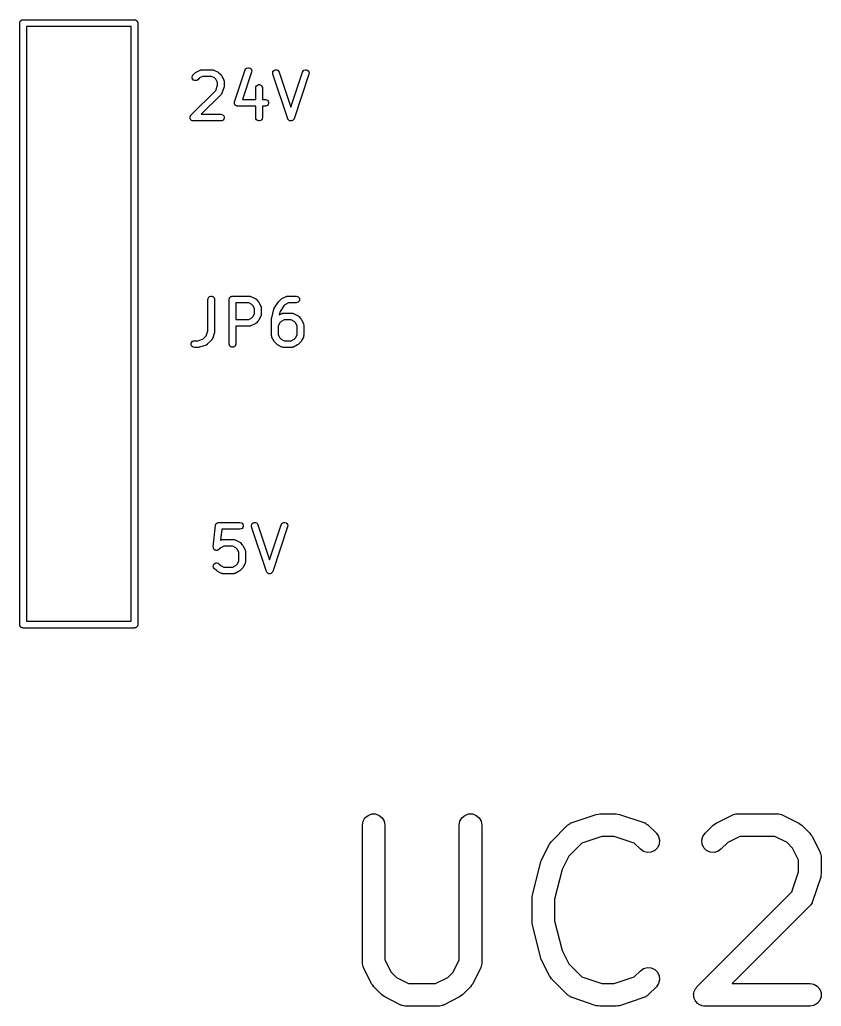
# Model space of a CAD drawing. Extents: x 25 to 346, y -457 to -16.
# Drawn here: x 230.77 to 248.77, y -408.38 to -386.24 of the extents above; entities that cross this region are included whole.
import ezdxf

# ---------------------------------------------------------------- set-up
doc = ezdxf.new("R2010")
doc.units = 0
doc.header["$MEASUREMENT"] = 0
doc.layers.add('BLACK', color=7, linetype='CONTINUOUS')

msp = doc.modelspace()

# ---------------------------------------------------------------- linework, layer by layer
at = {"layer": 'Black'}
for p, q in [((230.769, -386.302), (230.771, -386.296)), ((230.769, -386.309), (230.769, -386.302)), ((230.771, -386.296), (230.772, -386.289)), ((230.772, -386.289), (230.775, -386.284)), ((230.775, -386.284), (230.778, -386.277)), ((230.778, -386.277), (230.782, -386.272)), ((230.782, -386.272), (230.785, -386.267)), ((230.785, -386.267), (230.79, -386.263)), ((230.79, -386.263), (230.794, -386.258)), ((230.794, -386.258), (230.8, -386.254)), ((230.8, -386.254), (230.805, -386.25)), ((230.805, -386.25), (230.811, -386.248)), ((230.811, -386.248), (230.817, -386.245)), ((230.817, -386.245), (230.823, -386.243)), ((230.823, -386.243), (230.829, -386.241)), ((230.829, -386.241), (230.836, -386.241)), ((230.836, -386.241), (230.843, -386.24)), ((230.843, -386.24), (233.343, -386.24)), ((233.343, -386.24), (233.349, -386.241)), ((233.349, -386.241), (233.356, -386.241)), ((233.356, -386.241), (233.362, -386.243)), ((233.362, -386.243), (233.368, -386.245)), ((233.368, -386.245), (233.374, -386.248)), ((233.374, -386.248), (233.38, -386.25)), ((233.38, -386.25), (233.385, -386.254)), ((233.385, -386.254), (233.391, -386.258)), ((233.391, -386.258), (233.395, -386.263)), ((233.395, -386.263), (233.4, -386.267)), ((233.4, -386.267), (233.403, -386.272)), ((233.403, -386.272), (233.407, -386.277)), ((233.407, -386.277), (233.41, -386.284)), ((233.41, -386.284), (233.413, -386.289)), ((233.413, -386.289), (233.414, -386.296)), ((233.414, -386.296), (233.416, -386.302)), ((233.416, -386.302), (233.416, -386.309)), ((230.767, -386.315), (230.769, -386.309)), ((230.767, -399.815), (230.767, -386.315)), ((230.917, -386.39), (230.917, -399.74)), ((233.267, -386.39), (230.917, -386.39)), ((233.267, -399.74), (233.267, -386.39)), ((233.416, -386.309), (233.417, -386.315)), ((233.417, -386.315), (233.417, -399.815)), ((234.726, -387.418), (234.821, -387.37)), ((234.821, -387.37), (234.825, -387.369)), ((234.825, -387.369), (234.829, -387.367)), ((234.829, -387.367), (234.838, -387.365)), ((234.838, -387.365), (234.846, -387.363)), ((234.846, -387.363), (234.851, -387.363)), ((234.851, -387.363), (234.855, -387.362)), ((234.855, -387.362), (235.093, -387.362)), ((235.093, -387.362), (235.097, -387.363)), ((235.097, -387.363), (235.102, -387.363)), ((235.102, -387.363), (235.11, -387.365)), ((235.11, -387.365), (235.119, -387.367)), ((235.119, -387.367), (235.122, -387.369)), ((235.122, -387.369), (235.127, -387.37)), ((235.127, -387.37), (235.222, -387.418)), ((235.593, -388.08), (235.831, -387.366)), ((235.974, -387.413), (235.768, -388.029)), ((235.831, -387.366), (235.844, -387.343)), ((235.844, -387.343), (235.863, -387.326)), ((235.863, -387.326), (235.887, -387.316)), ((235.887, -387.316), (235.914, -387.316)), ((235.914, -387.316), (235.938, -387.324)), ((235.938, -387.324), (235.959, -387.34)), ((235.959, -387.34), (235.972, -387.362)), ((235.972, -387.362), (235.977, -387.388)), ((235.977, -387.388), (235.974, -387.413)), ((236.447, -387.435), (236.452, -387.41)), ((236.452, -387.41), (236.465, -387.388)), ((236.465, -387.388), (236.486, -387.371)), ((236.486, -387.371), (236.511, -387.363)), ((236.511, -387.363), (236.537, -387.364)), ((236.537, -387.364), (236.561, -387.373)), ((236.561, -387.373), (236.58, -387.391)), ((236.58, -387.391), (236.593, -387.414)), ((236.593, -387.414), (236.855, -388.2)), ((236.855, -388.2), (237.117, -387.414)), ((237.117, -387.414), (237.129, -387.391)), ((237.129, -387.391), (237.149, -387.373)), ((237.149, -387.373), (237.173, -387.364)), ((237.173, -387.364), (237.199, -387.363)), ((237.199, -387.363), (237.224, -387.371)), ((237.224, -387.371), (237.244, -387.388)), ((237.244, -387.388), (237.258, -387.41)), ((237.258, -387.41), (237.263, -387.435)), ((234.637, -387.526), (234.644, -387.501)), ((234.64, -387.552), (234.637, -387.526)), ((234.651, -387.576), (234.64, -387.552)), ((234.644, -387.501), (234.659, -387.48)), ((234.669, -387.594), (234.651, -387.576)), ((234.659, -387.48), (234.707, -387.432)), ((234.693, -387.605), (234.669, -387.594)), ((234.719, -387.607), (234.693, -387.605)), ((234.707, -387.432), (234.716, -387.425)), ((234.716, -387.425), (234.726, -387.418)), ((234.744, -387.601), (234.719, -387.607)), ((234.765, -387.586), (234.744, -387.601)), ((234.804, -387.547), (234.765, -387.586)), ((234.873, -387.512), (234.804, -387.547)), ((235.075, -387.512), (234.873, -387.512)), ((235.144, -387.547), (235.075, -387.512)), ((235.174, -387.577), (235.144, -387.547)), ((235.208, -387.646), (235.174, -387.577)), ((235.222, -387.418), (235.231, -387.425)), ((235.231, -387.425), (235.241, -387.432)), ((235.241, -387.432), (235.289, -387.48)), ((235.289, -387.48), (235.296, -387.489)), ((235.296, -387.489), (235.303, -387.499)), ((235.303, -387.499), (235.351, -387.594)), ((235.351, -387.594), (235.352, -387.598)), ((235.352, -387.598), (235.354, -387.602)), ((235.354, -387.602), (235.355, -387.611)), ((235.355, -387.611), (235.358, -387.619)), ((235.358, -387.619), (235.358, -387.624)), ((235.358, -387.624), (235.358, -387.628)), ((235.358, -387.628), (235.358, -387.723)), ((236.45, -387.461), (236.447, -387.435)), ((236.784, -388.461), (236.45, -387.461)), ((237.259, -387.461), (236.926, -388.461)), ((237.263, -387.435), (237.259, -387.461)), ((234.611, -388.384), (235.17, -387.825)), ((235.17, -387.825), (235.208, -387.711)), ((235.208, -387.711), (235.208, -387.646)), ((235.355, -387.747), (235.307, -387.89)), ((235.356, -387.735), (235.355, -387.747)), ((235.358, -387.723), (235.356, -387.735)), ((236.066, -387.771), (236.07, -387.745)), ((236.066, -388.029), (236.066, -387.771)), ((236.07, -387.745), (236.083, -387.723)), ((236.083, -387.723), (236.103, -387.706)), ((236.103, -387.706), (236.128, -387.697)), ((236.128, -387.697), (236.154, -387.697)), ((236.154, -387.697), (236.178, -387.706)), ((236.178, -387.706), (236.198, -387.723)), ((236.198, -387.723), (236.211, -387.745)), ((236.211, -387.745), (236.216, -387.771)), ((236.216, -387.771), (236.216, -388.029)), ((235.289, -387.919), (234.845, -388.362)), ((235.291, -387.915), (235.289, -387.919)), ((235.295, -387.913), (235.291, -387.915)), ((235.299, -387.905), (235.295, -387.913)), ((235.304, -387.898), (235.299, -387.905)), ((235.305, -387.893), (235.304, -387.898)), ((235.307, -387.89), (235.305, -387.893)), ((235.768, -388.029), (236.066, -388.029)), ((236.216, -388.029), (236.283, -388.029)), ((236.283, -388.029), (236.309, -388.034)), ((236.309, -388.034), (236.332, -388.047)), ((236.332, -388.047), (236.348, -388.067)), ((236.348, -388.067), (236.357, -388.091)), ((235.589, -388.106), (235.591, -388.099)), ((235.591, -388.112), (235.589, -388.106)), ((235.591, -388.091), (235.592, -388.086)), ((235.591, -388.099), (235.591, -388.091)), ((235.591, -388.117), (235.591, -388.112)), ((235.593, -388.124), (235.591, -388.117)), ((235.592, -388.086), (235.593, -388.08)), ((235.595, -388.132), (235.593, -388.124)), ((235.598, -388.136), (235.595, -388.132)), ((235.599, -388.142), (235.598, -388.136)), ((235.604, -388.147), (235.599, -388.142)), ((235.608, -388.154), (235.604, -388.147)), ((235.613, -388.157), (235.608, -388.154)), ((235.616, -388.162), (235.613, -388.157)), ((235.623, -388.165), (235.616, -388.162)), ((235.629, -388.17), (235.623, -388.165)), ((235.634, -388.172), (235.629, -388.17)), ((235.639, -388.175), (235.634, -388.172)), ((235.646, -388.176), (235.639, -388.175)), ((235.653, -388.178), (235.646, -388.176)), ((235.659, -388.178), (235.653, -388.178)), ((235.664, -388.179), (235.659, -388.178)), ((236.066, -388.179), (235.664, -388.179)), ((236.066, -388.437), (236.066, -388.179)), ((236.283, -388.179), (236.216, -388.179)), ((236.216, -388.179), (236.216, -388.437)), ((236.309, -388.175), (236.283, -388.179)), ((236.332, -388.162), (236.309, -388.175)), ((236.348, -388.142), (236.332, -388.162)), ((236.357, -388.117), (236.348, -388.142)), ((236.357, -388.091), (236.357, -388.117)), ((234.59, -388.431), (234.591, -388.428)), ((234.591, -388.441), (234.59, -388.431)), ((234.591, -388.424), (234.594, -388.415)), ((234.591, -388.428), (234.591, -388.424)), ((234.591, -388.45), (234.591, -388.441)), ((234.592, -388.454), (234.591, -388.45)), ((234.592, -388.457), (234.592, -388.454)), ((234.596, -388.466), (234.592, -388.457)), ((234.594, -388.415), (234.596, -388.406)), ((234.596, -388.406), (234.598, -388.403)), ((234.599, -388.475), (234.596, -388.466)), ((234.598, -388.403), (234.599, -388.4)), ((234.599, -388.4), (234.606, -388.392)), ((234.602, -388.477), (234.599, -388.475)), ((234.603, -388.48), (234.602, -388.477)), ((234.61, -388.487), (234.603, -388.48)), ((234.606, -388.392), (234.611, -388.384)), ((234.616, -388.495), (234.61, -388.487)), ((234.619, -388.496), (234.616, -388.495)), ((234.621, -388.499), (234.619, -388.496)), ((234.63, -388.503), (234.621, -388.499)), ((234.639, -388.508), (234.63, -388.503)), ((234.642, -388.508), (234.639, -388.508)), ((234.645, -388.51), (234.642, -388.508)), ((234.655, -388.511), (234.645, -388.51)), ((234.664, -388.512), (234.655, -388.511)), ((235.283, -388.512), (234.664, -388.512)), ((234.845, -388.362), (235.283, -388.362)), ((235.283, -388.362), (235.309, -388.367)), ((235.309, -388.508), (235.283, -388.512)), ((235.309, -388.367), (235.332, -388.38)), ((235.332, -388.495), (235.309, -388.508)), ((235.332, -388.38), (235.348, -388.4)), ((235.348, -388.475), (235.332, -388.495)), ((235.348, -388.4), (235.357, -388.424)), ((235.357, -388.45), (235.348, -388.475)), ((235.357, -388.424), (235.357, -388.45)), ((236.07, -388.463), (236.066, -388.437)), ((236.083, -388.486), (236.07, -388.463)), ((236.103, -388.502), (236.083, -388.486)), ((236.128, -388.511), (236.103, -388.502)), ((236.154, -388.511), (236.128, -388.511)), ((236.178, -388.502), (236.154, -388.511)), ((236.198, -388.486), (236.178, -388.502)), ((236.211, -388.463), (236.198, -388.486)), ((236.216, -388.437), (236.211, -388.463)), ((236.785, -388.463), (236.784, -388.461)), ((236.785, -388.465), (236.785, -388.463)), ((236.791, -388.474), (236.785, -388.465)), ((236.796, -388.484), (236.791, -388.474)), ((236.798, -388.485), (236.796, -388.484)), ((236.799, -388.487), (236.798, -388.485)), ((236.807, -388.494), (236.799, -388.487)), ((236.816, -388.501), (236.807, -388.494)), ((236.818, -388.502), (236.816, -388.501)), ((236.819, -388.503), (236.818, -388.502)), ((236.83, -388.507), (236.819, -388.503)), ((236.84, -388.511), (236.83, -388.507)), ((236.842, -388.511), (236.84, -388.511)), ((236.844, -388.512), (236.842, -388.511)), ((236.855, -388.511), (236.844, -388.512)), ((236.866, -388.512), (236.855, -388.511)), ((236.868, -388.511), (236.866, -388.512)), ((236.87, -388.511), (236.868, -388.511)), ((236.88, -388.507), (236.87, -388.511)), ((236.891, -388.503), (236.88, -388.507)), ((236.892, -388.502), (236.891, -388.503)), ((236.894, -388.501), (236.892, -388.502)), ((236.902, -388.494), (236.894, -388.501)), ((236.911, -388.487), (236.902, -388.494)), ((236.912, -388.485), (236.911, -388.487)), ((236.914, -388.484), (236.912, -388.485)), ((236.919, -388.474), (236.914, -388.484)), ((236.925, -388.465), (236.919, -388.474)), ((236.926, -388.461), (236.925, -388.463)), ((236.925, -388.463), (236.925, -388.465)), ((234.994, -392.517), (234.999, -392.492)), ((234.999, -392.492), (235.012, -392.469)), ((235.012, -392.469), (235.032, -392.452)), ((235.032, -392.452), (235.056, -392.444)), ((235.056, -392.444), (235.082, -392.444)), ((235.082, -392.444), (235.107, -392.452)), ((235.107, -392.452), (235.127, -392.469)), ((235.127, -392.469), (235.14, -392.492)), ((235.14, -392.492), (235.144, -392.517)), ((235.471, -392.504), (235.474, -392.498)), ((235.471, -392.511), (235.471, -392.504)), ((235.474, -392.498), (235.475, -392.492)), ((235.475, -392.492), (235.478, -392.486)), ((235.478, -392.486), (235.48, -392.48)), ((235.48, -392.48), (235.485, -392.475)), ((235.485, -392.475), (235.488, -392.469)), ((235.488, -392.469), (235.493, -392.465)), ((235.493, -392.465), (235.497, -392.46)), ((235.497, -392.46), (235.503, -392.457)), ((235.503, -392.457), (235.508, -392.452)), ((235.508, -392.452), (235.514, -392.45)), ((235.514, -392.45), (235.52, -392.447)), ((235.52, -392.447), (235.526, -392.446)), ((235.526, -392.446), (235.532, -392.444)), ((235.532, -392.444), (235.539, -392.444)), ((235.539, -392.444), (235.545, -392.442)), ((235.545, -392.442), (235.926, -392.442)), ((235.926, -392.442), (235.931, -392.443)), ((235.931, -392.443), (235.935, -392.443)), ((235.935, -392.443), (235.943, -392.445)), ((235.943, -392.445), (235.952, -392.447)), ((235.952, -392.447), (235.956, -392.449)), ((235.956, -392.449), (235.96, -392.45)), ((235.96, -392.45), (236.055, -392.498)), ((236.055, -392.498), (236.065, -392.505)), ((236.065, -392.505), (236.075, -392.512)), ((236.635, -392.512), (236.645, -392.505)), ((236.645, -392.505), (236.655, -392.498)), ((236.655, -392.498), (236.75, -392.45)), ((236.75, -392.45), (236.754, -392.449)), ((236.754, -392.449), (236.758, -392.447)), ((236.758, -392.447), (236.766, -392.445)), ((236.766, -392.445), (236.775, -392.443)), ((236.775, -392.443), (236.779, -392.443)), ((236.779, -392.443), (236.783, -392.442)), ((236.783, -392.442), (236.974, -392.442)), ((236.974, -392.442), (237, -392.447)), ((237, -392.447), (237.022, -392.46)), ((237.022, -392.46), (237.039, -392.48)), ((237.039, -392.48), (237.048, -392.504)), ((237.048, -392.504), (237.048, -392.53)), ((234.994, -393.219), (234.994, -392.517)), ((235.144, -392.517), (235.144, -393.232)), ((235.47, -392.517), (235.471, -392.511)), ((235.47, -393.517), (235.47, -392.517)), ((235.62, -392.592), (235.62, -392.966)), ((235.909, -392.592), (235.62, -392.592)), ((235.977, -392.627), (235.909, -392.592)), ((236.008, -392.657), (235.977, -392.627)), ((236.042, -392.726), (236.008, -392.657)), ((236.042, -392.833), (236.042, -392.726)), ((236.075, -392.512), (236.122, -392.56)), ((236.122, -392.56), (236.129, -392.569)), ((236.129, -392.569), (236.136, -392.579)), ((236.136, -392.579), (236.184, -392.674)), ((236.184, -392.674), (236.185, -392.678)), ((236.185, -392.678), (236.187, -392.682)), ((236.187, -392.682), (236.189, -392.691)), ((236.189, -392.691), (236.191, -392.699)), ((236.191, -392.699), (236.191, -392.704)), ((236.191, -392.704), (236.192, -392.708)), ((236.192, -392.708), (236.192, -392.851)), ((236.473, -392.737), (236.478, -392.726)), ((236.478, -392.726), (236.483, -392.714)), ((236.483, -392.714), (236.578, -392.571)), ((236.578, -392.571), (236.583, -392.566)), ((236.583, -392.566), (236.588, -392.56)), ((236.588, -392.56), (236.635, -392.512)), ((236.699, -392.66), (236.615, -392.786)), ((236.733, -392.627), (236.699, -392.66)), ((236.801, -392.592), (236.733, -392.627)), ((236.974, -392.592), (236.801, -392.592)), ((237, -392.588), (236.974, -392.592)), ((237.022, -392.575), (237, -392.588)), ((237.039, -392.555), (237.022, -392.575)), ((237.048, -392.53), (237.039, -392.555)), ((235.909, -392.966), (235.977, -392.932)), ((235.977, -392.932), (236.008, -392.902)), ((236.008, -392.902), (236.042, -392.833)), ((236.184, -392.884), (236.136, -392.979)), ((236.185, -392.88), (236.184, -392.884)), ((236.187, -392.876), (236.185, -392.88)), ((236.189, -392.868), (236.187, -392.876)), ((236.191, -392.859), (236.189, -392.868)), ((236.192, -392.851), (236.191, -392.855)), ((236.191, -392.855), (236.191, -392.859)), ((236.423, -392.946), (236.424, -392.937)), ((236.423, -393.327), (236.423, -392.946)), ((236.424, -392.937), (236.425, -392.928)), ((236.425, -392.928), (236.473, -392.737)), ((236.615, -392.786), (236.596, -392.86)), ((236.596, -392.86), (236.655, -392.831)), ((236.655, -392.831), (236.659, -392.83)), ((236.659, -392.83), (236.663, -392.828)), ((236.663, -392.828), (236.671, -392.826)), ((236.671, -392.826), (236.68, -392.824)), ((236.68, -392.824), (236.684, -392.824)), ((236.684, -392.824), (236.688, -392.823)), ((236.688, -392.823), (236.879, -392.823)), ((236.879, -392.823), (236.883, -392.824)), ((236.883, -392.824), (236.887, -392.824)), ((236.887, -392.824), (236.896, -392.826)), ((236.896, -392.826), (236.904, -392.828)), ((236.904, -392.828), (236.908, -392.83)), ((236.908, -392.83), (236.912, -392.831)), ((236.912, -392.831), (237.007, -392.879)), ((237.007, -392.879), (237.017, -392.886)), ((237.017, -392.886), (237.027, -392.893)), ((237.027, -392.893), (237.075, -392.941)), ((237.075, -392.941), (237.081, -392.95)), ((235.62, -392.966), (235.909, -392.966)), ((235.926, -393.116), (235.62, -393.116)), ((235.62, -393.116), (235.62, -393.517)), ((235.931, -393.115), (235.926, -393.116)), ((235.935, -393.116), (235.931, -393.115)), ((235.943, -393.113), (235.935, -393.116)), ((235.952, -393.112), (235.943, -393.113)), ((235.956, -393.11), (235.952, -393.112)), ((235.96, -393.108), (235.956, -393.11)), ((236.055, -393.061), (235.96, -393.108)), ((236.065, -393.053), (236.055, -393.061)), ((236.075, -393.047), (236.065, -393.053)), ((236.122, -392.999), (236.075, -393.047)), ((236.129, -392.989), (236.122, -392.999)), ((236.136, -392.979), (236.129, -392.989)), ((236.607, -393.038), (236.573, -393.107)), ((236.573, -393.107), (236.573, -393.309)), ((236.637, -393.008), (236.607, -393.038)), ((236.706, -392.973), (236.637, -393.008)), ((236.861, -392.973), (236.706, -392.973)), ((236.93, -393.008), (236.861, -392.973)), ((236.96, -393.038), (236.93, -393.008)), ((236.994, -393.107), (236.96, -393.038)), ((236.994, -393.309), (236.994, -393.107)), ((237.081, -392.95), (237.089, -392.96)), ((237.089, -392.96), (237.136, -393.055)), ((237.136, -393.055), (237.137, -393.059)), ((237.137, -393.059), (237.14, -393.063)), ((237.14, -393.063), (237.141, -393.072)), ((237.141, -393.072), (237.144, -393.08)), ((237.144, -393.08), (237.143, -393.085)), ((237.143, -393.085), (237.144, -393.089)), ((237.144, -393.089), (237.144, -393.327)), ((234.886, -393.404), (234.956, -393.334)), ((234.956, -393.334), (234.994, -393.219)), ((235.14, -393.255), (235.093, -393.398)), ((235.142, -393.244), (235.14, -393.255)), ((235.144, -393.232), (235.142, -393.244)), ((236.423, -393.331), (236.423, -393.327)), ((236.423, -393.335), (236.423, -393.331)), ((236.426, -393.344), (236.423, -393.335)), ((236.427, -393.353), (236.426, -393.344)), ((236.429, -393.356), (236.427, -393.353)), ((236.431, -393.36), (236.429, -393.356)), ((236.478, -393.456), (236.431, -393.36)), ((236.573, -393.309), (236.607, -393.378)), ((236.607, -393.378), (236.637, -393.408)), ((236.93, -393.408), (236.96, -393.378)), ((236.96, -393.378), (236.994, -393.309)), ((237.136, -393.36), (237.089, -393.456)), ((237.137, -393.356), (237.136, -393.36)), ((237.14, -393.353), (237.137, -393.356)), ((237.141, -393.344), (237.14, -393.353)), ((237.144, -393.335), (237.141, -393.344)), ((237.144, -393.327), (237.143, -393.331)), ((237.143, -393.331), (237.144, -393.335)), ((234.614, -393.504), (234.623, -393.48)), ((234.614, -393.53), (234.614, -393.504)), ((234.623, -393.555), (234.614, -393.53)), ((234.623, -393.48), (234.64, -393.46)), ((234.64, -393.575), (234.623, -393.555)), ((234.64, -393.46), (234.663, -393.447)), ((234.663, -393.588), (234.64, -393.575)), ((234.663, -393.447), (234.688, -393.442)), ((234.688, -393.592), (234.663, -393.588)), ((234.688, -393.442), (234.771, -393.442)), ((234.783, -393.592), (234.688, -393.592)), ((234.771, -393.442), (234.886, -393.404)), ((234.795, -393.59), (234.783, -393.592)), ((234.807, -393.589), (234.795, -393.59)), ((234.95, -393.541), (234.807, -393.589)), ((234.954, -393.539), (234.95, -393.541)), ((234.958, -393.538), (234.954, -393.539)), ((234.965, -393.533), (234.958, -393.538)), ((234.973, -393.529), (234.965, -393.533)), ((234.976, -393.525), (234.973, -393.529)), ((234.979, -393.523), (234.976, -393.525)), ((235.075, -393.428), (234.979, -393.523)), ((235.077, -393.424), (235.075, -393.428)), ((235.08, -393.421), (235.077, -393.424)), ((235.084, -393.413), (235.08, -393.421)), ((235.09, -393.406), (235.084, -393.413)), ((235.091, -393.402), (235.09, -393.406)), ((235.093, -393.398), (235.091, -393.402)), ((235.475, -393.543), (235.47, -393.517)), ((235.488, -393.566), (235.475, -393.543)), ((235.508, -393.582), (235.488, -393.566)), ((235.532, -393.591), (235.508, -393.582)), ((235.558, -393.591), (235.532, -393.591)), ((235.583, -393.582), (235.558, -393.591)), ((235.603, -393.566), (235.583, -393.582)), ((235.616, -393.543), (235.603, -393.566)), ((235.62, -393.517), (235.616, -393.543)), ((236.485, -393.465), (236.478, -393.456)), ((236.492, -393.475), (236.485, -393.465)), ((236.54, -393.523), (236.492, -393.475)), ((236.55, -393.53), (236.54, -393.523)), ((236.559, -393.537), (236.55, -393.53)), ((236.655, -393.584), (236.559, -393.537)), ((236.637, -393.408), (236.706, -393.442)), ((236.659, -393.586), (236.655, -393.584)), ((236.663, -393.588), (236.659, -393.586)), ((236.671, -393.589), (236.663, -393.588)), ((236.68, -393.592), (236.671, -393.589)), ((236.684, -393.592), (236.68, -393.592)), ((236.688, -393.592), (236.684, -393.592)), ((236.879, -393.592), (236.688, -393.592)), ((236.706, -393.442), (236.861, -393.442)), ((236.861, -393.442), (236.93, -393.408)), ((236.883, -393.592), (236.879, -393.592)), ((236.887, -393.592), (236.883, -393.592)), ((236.896, -393.589), (236.887, -393.592)), ((236.904, -393.588), (236.896, -393.589)), ((236.908, -393.586), (236.904, -393.588)), ((236.912, -393.584), (236.908, -393.586)), ((237.007, -393.537), (236.912, -393.584)), ((237.017, -393.53), (237.007, -393.537)), ((237.027, -393.523), (237.017, -393.53)), ((237.075, -393.475), (237.027, -393.523)), ((237.081, -393.465), (237.075, -393.475)), ((237.089, -393.456), (237.081, -393.465)), ((235.114, -398.066), (235.161, -397.59)), ((235.161, -397.59), (235.162, -397.587)), ((235.162, -397.584), (235.165, -397.575)), ((235.162, -397.587), (235.162, -397.584)), ((235.165, -397.575), (235.168, -397.565)), ((235.168, -397.565), (235.17, -397.563)), ((235.17, -397.563), (235.171, -397.56)), ((235.171, -397.56), (235.177, -397.552)), ((235.177, -397.552), (235.183, -397.544)), ((235.183, -397.544), (235.186, -397.542)), ((235.186, -397.542), (235.188, -397.54)), ((235.188, -397.54), (235.197, -397.535)), ((235.197, -397.535), (235.205, -397.529)), ((235.205, -397.529), (235.208, -397.528)), ((235.208, -397.528), (235.21, -397.527)), ((235.21, -397.527), (235.22, -397.525)), ((235.22, -397.525), (235.23, -397.523)), ((235.23, -397.523), (235.233, -397.523)), ((235.233, -397.523), (235.236, -397.522)), ((235.236, -397.522), (235.712, -397.522)), ((235.712, -397.522), (235.738, -397.527)), ((235.738, -397.527), (235.76, -397.54)), ((235.76, -397.54), (235.777, -397.56)), ((235.777, -397.56), (235.786, -397.584)), ((235.786, -397.584), (235.786, -397.61)), ((235.97, -397.595), (235.976, -397.57)), ((235.974, -397.621), (235.97, -397.595)), ((235.976, -397.57), (235.989, -397.548)), ((235.989, -397.548), (236.01, -397.531)), ((236.01, -397.531), (236.034, -397.523)), ((236.034, -397.523), (236.06, -397.524)), ((236.06, -397.524), (236.085, -397.533)), ((236.085, -397.533), (236.104, -397.551)), ((236.104, -397.551), (236.117, -397.574)), ((236.117, -397.574), (236.379, -398.36)), ((236.379, -398.36), (236.641, -397.574)), ((236.641, -397.574), (236.653, -397.551)), ((236.653, -397.551), (236.673, -397.533)), ((236.673, -397.533), (236.697, -397.524)), ((236.697, -397.524), (236.723, -397.523)), ((236.723, -397.523), (236.748, -397.531)), ((236.748, -397.531), (236.768, -397.548)), ((236.768, -397.548), (236.782, -397.57)), ((236.782, -397.57), (236.787, -397.595)), ((236.787, -397.595), (236.783, -397.621)), ((235.304, -397.672), (235.279, -397.921)), ((235.712, -397.672), (235.304, -397.672)), ((235.738, -397.668), (235.712, -397.672)), ((235.76, -397.655), (235.738, -397.668)), ((235.777, -397.635), (235.76, -397.655)), ((235.786, -397.61), (235.777, -397.635)), ((236.308, -398.621), (235.974, -397.621)), ((236.783, -397.621), (236.45, -398.621)), ((235.279, -397.921), (235.298, -397.911)), ((235.298, -397.911), (235.302, -397.91)), ((235.302, -397.91), (235.305, -397.908)), ((235.305, -397.908), (235.314, -397.906)), ((235.314, -397.906), (235.322, -397.904)), ((235.322, -397.904), (235.327, -397.904)), ((235.327, -397.904), (235.331, -397.903)), ((235.331, -397.903), (235.569, -397.903)), ((235.569, -397.903), (235.573, -397.904)), ((235.573, -397.904), (235.578, -397.904)), ((235.578, -397.904), (235.586, -397.906)), ((235.586, -397.906), (235.595, -397.908)), ((235.595, -397.908), (235.599, -397.91)), ((235.599, -397.91), (235.603, -397.911)), ((235.603, -397.911), (235.698, -397.959)), ((235.698, -397.959), (235.708, -397.966)), ((235.708, -397.966), (235.717, -397.973)), ((235.717, -397.973), (235.765, -398.021)), ((235.765, -398.021), (235.772, -398.03)), ((235.772, -398.03), (235.779, -398.04)), ((235.779, -398.04), (235.827, -398.135)), ((235.115, -398.08), (235.113, -398.067)), ((235.113, -398.067), (235.114, -398.067)), ((235.114, -398.067), (235.114, -398.066)), ((235.116, -398.092), (235.115, -398.08)), ((235.116, -398.093), (235.116, -398.092)), ((235.121, -398.104), (235.116, -398.093)), ((235.116, -398.093), (235.116, -398.093)), ((235.126, -398.116), (235.121, -398.104)), ((235.127, -398.116), (235.126, -398.116)), ((235.127, -398.117), (235.127, -398.116)), ((235.136, -398.125), (235.127, -398.117)), ((235.144, -398.134), (235.136, -398.125)), ((235.145, -398.135), (235.144, -398.134)), ((235.157, -398.14), (235.145, -398.135)), ((235.145, -398.135), (235.145, -398.135)), ((235.168, -398.146), (235.157, -398.14)), ((235.169, -398.146), (235.168, -398.146)), ((235.168, -398.146), (235.168, -398.146)), ((235.181, -398.147), (235.169, -398.146)), ((235.194, -398.148), (235.181, -398.147)), ((235.195, -398.148), (235.194, -398.148)), ((235.194, -398.148), (235.194, -398.148)), ((235.207, -398.145), (235.195, -398.148)), ((235.219, -398.142), (235.207, -398.145)), ((235.22, -398.142), (235.219, -398.142)), ((235.219, -398.142), (235.219, -398.142)), ((235.23, -398.134), (235.22, -398.142)), ((235.241, -398.127), (235.23, -398.134)), ((235.28, -398.088), (235.241, -398.127)), ((235.241, -398.127), (235.241, -398.127)), ((235.241, -398.127), (235.241, -398.127)), ((235.349, -398.053), (235.28, -398.088)), ((235.551, -398.053), (235.349, -398.053)), ((235.62, -398.088), (235.551, -398.053)), ((235.65, -398.118), (235.62, -398.088)), ((235.685, -398.187), (235.65, -398.118)), ((235.685, -398.389), (235.685, -398.187)), ((235.827, -398.135), (235.828, -398.139)), ((235.828, -398.139), (235.83, -398.143)), ((235.83, -398.143), (235.832, -398.152)), ((235.832, -398.152), (235.834, -398.16)), ((235.834, -398.16), (235.834, -398.165)), ((235.834, -398.165), (235.835, -398.169)), ((235.835, -398.169), (235.835, -398.407)), ((235.113, -398.509), (235.116, -398.483)), ((235.116, -398.483), (235.127, -398.459)), ((235.127, -398.459), (235.145, -398.441)), ((235.145, -398.441), (235.169, -398.43)), ((235.169, -398.43), (235.195, -398.427)), ((235.195, -398.427), (235.22, -398.434)), ((235.22, -398.434), (235.241, -398.449)), ((235.241, -398.449), (235.28, -398.488)), ((235.62, -398.488), (235.65, -398.458)), ((235.65, -398.458), (235.685, -398.389)), ((235.827, -398.44), (235.779, -398.536)), ((235.828, -398.436), (235.827, -398.44)), ((235.83, -398.433), (235.828, -398.436)), ((235.832, -398.424), (235.83, -398.433)), ((235.834, -398.415), (235.832, -398.424)), ((235.835, -398.407), (235.834, -398.411)), ((235.834, -398.411), (235.834, -398.415)), ((235.12, -398.534), (235.113, -398.509)), ((235.135, -398.555), (235.12, -398.534)), ((235.183, -398.603), (235.135, -398.555)), ((235.193, -398.61), (235.183, -398.603)), ((235.202, -398.617), (235.193, -398.61)), ((235.298, -398.664), (235.202, -398.617)), ((235.28, -398.488), (235.349, -398.522)), ((235.302, -398.666), (235.298, -398.664)), ((235.305, -398.668), (235.302, -398.666)), ((235.314, -398.669), (235.305, -398.668)), ((235.322, -398.672), (235.314, -398.669)), ((235.327, -398.672), (235.322, -398.672)), ((235.331, -398.672), (235.327, -398.672)), ((235.569, -398.672), (235.331, -398.672)), ((235.349, -398.522), (235.551, -398.522)), ((235.551, -398.522), (235.62, -398.488)), ((235.573, -398.672), (235.569, -398.672)), ((235.578, -398.672), (235.573, -398.672)), ((235.586, -398.669), (235.578, -398.672)), ((235.595, -398.668), (235.586, -398.669)), ((235.599, -398.666), (235.595, -398.668)), ((235.603, -398.664), (235.599, -398.666)), ((235.698, -398.617), (235.603, -398.664)), ((235.708, -398.61), (235.698, -398.617)), ((235.717, -398.603), (235.708, -398.61)), ((235.765, -398.555), (235.717, -398.603)), ((235.772, -398.545), (235.765, -398.555)), ((235.779, -398.536), (235.772, -398.545)), ((236.309, -398.623), (236.308, -398.621)), ((236.309, -398.625), (236.309, -398.623)), ((236.315, -398.634), (236.309, -398.625)), ((236.32, -398.644), (236.315, -398.634)), ((236.321, -398.645), (236.32, -398.644)), ((236.323, -398.647), (236.321, -398.645)), ((236.331, -398.654), (236.323, -398.647)), ((236.339, -398.661), (236.331, -398.654)), ((236.341, -398.662), (236.339, -398.661)), ((236.343, -398.663), (236.341, -398.662)), ((236.353, -398.667), (236.343, -398.663)), ((236.364, -398.671), (236.353, -398.667)), ((236.366, -398.671), (236.364, -398.671)), ((236.368, -398.672), (236.366, -398.671)), ((236.379, -398.671), (236.368, -398.672)), ((236.39, -398.672), (236.379, -398.671)), ((236.392, -398.671), (236.39, -398.672)), ((236.394, -398.671), (236.392, -398.671)), ((236.404, -398.667), (236.394, -398.671)), ((236.414, -398.663), (236.404, -398.667)), ((236.416, -398.662), (236.414, -398.663)), ((236.418, -398.661), (236.416, -398.662)), ((236.426, -398.654), (236.418, -398.661)), ((236.435, -398.647), (236.426, -398.654)), ((236.436, -398.645), (236.435, -398.647)), ((236.437, -398.644), (236.436, -398.645)), ((236.443, -398.634), (236.437, -398.644)), ((236.448, -398.625), (236.443, -398.634)), ((236.449, -398.623), (236.448, -398.625)), ((236.45, -398.621), (236.449, -398.623)), ((230.917, -399.74), (233.267, -399.74)), ((230.769, -399.821), (230.767, -399.815)), ((230.769, -399.828), (230.769, -399.821)), ((230.771, -399.834), (230.769, -399.828)), ((230.772, -399.841), (230.771, -399.834)), ((230.775, -399.846), (230.772, -399.841)), ((230.778, -399.852), (230.775, -399.846)), ((230.782, -399.858), (230.778, -399.852)), ((230.785, -399.863), (230.782, -399.858)), ((230.79, -399.867), (230.785, -399.863)), ((230.794, -399.872), (230.79, -399.867)), ((230.8, -399.876), (230.794, -399.872)), ((230.805, -399.88), (230.8, -399.876)), ((230.811, -399.882), (230.805, -399.88)), ((230.817, -399.885), (230.811, -399.882)), ((230.823, -399.887), (230.817, -399.885)), ((230.829, -399.889), (230.823, -399.887)), ((230.836, -399.889), (230.829, -399.889)), ((230.843, -399.89), (230.836, -399.889)), ((233.343, -399.89), (230.843, -399.89)), ((233.349, -399.889), (233.343, -399.89)), ((233.356, -399.889), (233.349, -399.889)), ((233.362, -399.887), (233.356, -399.889)), ((233.368, -399.885), (233.362, -399.887)), ((233.374, -399.882), (233.368, -399.885)), ((233.38, -399.88), (233.374, -399.882)), ((233.385, -399.876), (233.38, -399.88)), ((233.391, -399.872), (233.385, -399.876)), ((233.395, -399.867), (233.391, -399.872)), ((233.4, -399.863), (233.395, -399.867)), ((233.403, -399.858), (233.4, -399.863)), ((233.407, -399.852), (233.403, -399.858)), ((233.41, -399.846), (233.407, -399.852)), ((233.413, -399.841), (233.41, -399.846)), ((233.414, -399.834), (233.413, -399.841)), ((233.416, -399.828), (233.414, -399.834)), ((233.417, -399.815), (233.416, -399.821)), ((233.416, -399.821), (233.416, -399.828)), ((238.461, -404.314), (238.476, -404.227)), ((238.476, -404.227), (238.52, -404.15)), ((238.52, -404.15), (238.588, -404.094)), ((238.588, -404.094), (238.671, -404.063)), ((238.671, -404.063), (238.759, -404.063)), ((238.759, -404.063), (238.842, -404.094)), ((238.842, -404.094), (238.909, -404.15)), ((238.909, -404.15), (238.953, -404.227)), ((238.953, -404.227), (238.969, -404.314)), ((240.638, -404.314), (240.653, -404.227)), ((240.653, -404.227), (240.697, -404.15)), ((240.697, -404.15), (240.765, -404.094)), ((240.765, -404.094), (240.848, -404.063)), ((240.848, -404.063), (240.936, -404.063)), ((240.936, -404.063), (241.019, -404.094)), ((241.019, -404.094), (241.086, -404.15)), ((241.086, -404.15), (241.13, -404.227)), ((241.13, -404.227), (241.146, -404.314)), ((243.17, -404.254), (243.714, -404.073)), ((243.714, -404.073), (243.755, -404.067)), ((243.755, -404.067), (243.795, -404.06)), ((243.795, -404.06), (244.157, -404.06)), ((244.157, -404.06), (244.198, -404.067)), ((244.198, -404.067), (244.238, -404.073)), ((244.238, -404.073), (244.782, -404.254)), ((246.402, -404.268), (246.765, -404.086)), ((246.765, -404.086), (246.779, -404.082)), ((246.779, -404.082), (246.792, -404.075)), ((246.792, -404.075), (246.821, -404.07)), ((246.821, -404.07), (246.85, -404.061)), ((246.85, -404.061), (246.865, -404.062)), ((246.865, -404.062), (246.879, -404.06)), ((246.879, -404.06), (247.786, -404.06)), ((247.786, -404.06), (247.8, -404.062)), ((247.8, -404.062), (247.815, -404.061)), ((247.815, -404.061), (247.844, -404.07)), ((247.844, -404.07), (247.873, -404.075)), ((247.873, -404.075), (247.886, -404.082)), ((247.886, -404.082), (247.9, -404.086)), ((247.9, -404.086), (248.263, -404.268)), ((238.461, -407.398), (238.461, -404.314)), ((238.969, -404.314), (238.969, -407.338)), ((240.638, -407.338), (240.638, -404.314)), ((241.146, -404.314), (241.146, -407.398)), ((242.708, -404.678), (243.071, -404.315)), ((243.071, -404.315), (243.083, -404.307)), ((243.083, -404.307), (243.092, -404.296)), ((243.092, -404.296), (243.119, -404.282)), ((243.119, -404.282), (243.143, -404.265)), ((243.143, -404.265), (243.157, -404.261)), ((243.157, -404.261), (243.17, -404.254)), ((244.782, -404.254), (244.795, -404.261)), ((244.795, -404.261), (244.809, -404.265)), ((244.809, -404.265), (244.834, -404.282)), ((244.834, -404.282), (244.86, -404.296)), ((244.86, -404.296), (244.869, -404.307)), ((244.869, -404.307), (244.881, -404.315)), ((244.881, -404.315), (245.063, -404.497)), ((246.155, -404.497), (246.336, -404.315)), ((246.336, -404.315), (246.37, -404.292)), ((246.37, -404.292), (246.402, -404.268)), ((248.263, -404.268), (248.295, -404.292)), ((248.295, -404.292), (248.329, -404.315)), ((248.329, -404.315), (248.51, -404.497)), ((242.685, -404.712), (242.708, -404.678)), ((243.836, -404.568), (243.388, -404.717)), ((244.116, -404.568), (243.836, -404.568)), ((244.565, -404.717), (244.116, -404.568)), ((245.063, -404.497), (245.113, -404.569)), ((245.113, -404.569), (245.136, -404.654)), ((245.136, -404.654), (245.129, -404.742)), ((246.082, -404.654), (246.104, -404.569)), ((246.089, -404.742), (246.082, -404.654)), ((246.104, -404.569), (246.155, -404.497)), ((246.939, -404.568), (246.667, -404.704)), ((247.726, -404.568), (246.939, -404.568)), ((247.998, -404.704), (247.726, -404.568)), ((248.51, -404.497), (248.533, -404.53)), ((248.533, -404.53), (248.558, -404.563)), ((248.558, -404.563), (248.739, -404.926)), ((242.479, -405.107), (242.66, -404.744)), ((242.66, -404.744), (242.685, -404.712)), ((243.388, -404.717), (243.096, -405.008)), ((244.704, -404.856), (244.565, -404.717)), ((244.776, -404.907), (244.704, -404.856)), ((245.029, -404.884), (244.949, -404.922)), ((245.091, -404.822), (245.029, -404.884)), ((245.129, -404.742), (245.091, -404.822)), ((246.127, -404.822), (246.089, -404.742)), ((246.189, -404.884), (246.127, -404.822)), ((246.269, -404.922), (246.189, -404.884)), ((246.514, -404.856), (246.442, -404.907)), ((246.667, -404.704), (246.514, -404.856)), ((248.122, -404.827), (247.998, -404.704)), ((248.258, -405.099), (248.122, -404.827)), ((242.471, -405.134), (242.479, -405.107)), ((243.096, -405.008), (242.946, -405.309)), ((244.861, -404.929), (244.776, -404.907)), ((244.949, -404.922), (244.861, -404.929)), ((246.357, -404.929), (246.269, -404.922)), ((246.442, -404.907), (246.357, -404.929)), ((248.258, -405.361), (248.258, -405.099)), ((248.739, -404.926), (248.743, -404.94)), ((248.743, -404.94), (248.75, -404.952)), ((248.75, -404.952), (248.756, -404.982)), ((248.756, -404.982), (248.764, -405.01)), ((248.764, -405.01), (248.763, -405.025)), ((248.763, -405.025), (248.766, -405.039)), ((248.766, -405.039), (248.766, -405.402)), ((242.278, -405.885), (242.46, -405.159)), ((242.46, -405.159), (242.471, -405.134)), ((242.946, -405.309), (242.779, -405.978)), ((248.108, -405.809), (248.258, -405.361)), ((248.753, -405.482), (248.571, -406.027)), ((248.759, -405.442), (248.753, -405.482)), ((248.766, -405.402), (248.759, -405.442)), ((242.271, -405.946), (242.276, -405.916)), ((242.271, -406.491), (242.271, -405.946)), ((242.276, -405.916), (242.278, -405.885)), ((242.779, -405.978), (242.779, -406.459)), ((245.974, -407.944), (248.108, -405.809)), ((248.51, -406.126), (246.766, -407.87)), ((248.518, -406.114), (248.51, -406.126)), ((248.529, -406.104), (248.518, -406.114)), ((248.543, -406.078), (248.529, -406.104)), ((248.561, -406.054), (248.543, -406.078)), ((248.564, -406.04), (248.561, -406.054)), ((248.571, -406.027), (248.564, -406.04)), ((242.276, -406.521), (242.271, -406.491)), ((242.278, -406.552), (242.276, -406.521)), ((242.46, -407.278), (242.278, -406.552)), ((242.779, -406.459), (242.946, -407.128)), ((238.969, -407.338), (239.105, -407.61)), ((240.502, -407.61), (240.638, -407.338)), ((242.471, -407.303), (242.46, -407.278)), ((242.479, -407.33), (242.471, -407.303)), ((242.66, -407.693), (242.479, -407.33)), ((242.946, -407.128), (243.096, -407.429)), ((238.463, -407.412), (238.461, -407.398)), ((238.462, -407.427), (238.463, -407.412)), ((238.471, -407.455), (238.462, -407.427)), ((238.476, -407.485), (238.471, -407.455)), ((238.483, -407.497), (238.476, -407.485)), ((238.487, -407.511), (238.483, -407.497)), ((238.669, -407.874), (238.487, -407.511)), ((241.119, -407.511), (240.938, -407.874)), ((241.123, -407.497), (241.119, -407.511)), ((241.13, -407.485), (241.123, -407.497)), ((241.136, -407.455), (241.13, -407.485)), ((241.144, -407.427), (241.136, -407.455)), ((241.146, -407.398), (241.143, -407.412)), ((241.143, -407.412), (241.144, -407.427)), ((243.096, -407.429), (243.388, -407.72)), ((244.704, -407.581), (244.776, -407.531)), ((244.776, -407.531), (244.861, -407.508)), ((244.861, -407.508), (244.949, -407.515)), ((244.949, -407.515), (245.029, -407.553)), ((245.029, -407.553), (245.091, -407.615)), ((239.105, -407.61), (239.228, -407.733)), ((239.228, -407.733), (239.5, -407.87)), ((240.106, -407.87), (240.378, -407.733)), ((240.378, -407.733), (240.502, -407.61)), ((242.685, -407.726), (242.66, -407.693)), ((242.708, -407.759), (242.685, -407.726)), ((243.071, -408.122), (242.708, -407.759)), ((243.388, -407.72), (243.836, -407.87)), ((244.116, -407.87), (244.565, -407.72)), ((244.565, -407.72), (244.704, -407.581)), ((245.091, -407.615), (245.129, -407.695)), ((245.129, -407.695), (245.136, -407.783)), ((238.693, -407.907), (238.669, -407.874)), ((238.716, -407.94), (238.693, -407.907)), ((238.898, -408.122), (238.716, -407.94)), ((239.5, -407.87), (240.106, -407.87)), ((240.89, -407.94), (240.709, -408.122)), ((240.913, -407.907), (240.89, -407.94)), ((240.938, -407.874), (240.913, -407.907)), ((243.836, -407.87), (244.116, -407.87)), ((245.063, -407.94), (244.881, -408.122)), ((245.113, -407.868), (245.063, -407.94)), ((245.136, -407.783), (245.113, -407.868)), ((245.929, -408.007), (245.933, -407.997)), ((245.933, -407.997), (245.955, -407.971)), ((245.955, -407.971), (245.974, -407.944)), ((246.766, -407.87), (248.512, -407.87)), ((248.512, -407.87), (248.599, -407.885)), ((248.599, -407.885), (248.675, -407.929)), ((248.675, -407.929), (248.732, -407.997)), ((248.732, -407.997), (248.762, -408.079)), ((238.931, -408.145), (238.898, -408.122)), ((238.964, -408.169), (238.931, -408.145)), ((239.327, -408.351), (238.964, -408.169)), ((240.643, -408.169), (240.28, -408.351)), ((240.675, -408.145), (240.643, -408.169)), ((240.709, -408.122), (240.675, -408.145)), ((243.083, -408.13), (243.071, -408.122)), ((243.092, -408.141), (243.083, -408.13)), ((243.119, -408.155), (243.092, -408.141)), ((243.143, -408.172), (243.119, -408.155)), ((243.157, -408.176), (243.143, -408.172)), ((243.17, -408.183), (243.157, -408.176)), ((243.714, -408.365), (243.17, -408.183)), ((244.782, -408.183), (244.238, -408.365)), ((244.795, -408.176), (244.782, -408.183)), ((244.809, -408.172), (244.795, -408.176)), ((244.834, -408.155), (244.809, -408.172)), ((244.86, -408.141), (244.834, -408.155)), ((244.869, -408.13), (244.86, -408.141)), ((244.881, -408.122), (244.869, -408.13)), ((245.9, -408.101), (245.903, -408.091)), ((245.903, -408.134), (245.9, -408.101)), ((245.903, -408.079), (245.914, -408.048)), ((245.903, -408.091), (245.903, -408.079)), ((245.903, -408.168), (245.903, -408.134)), ((245.907, -408.178), (245.903, -408.168)), ((245.908, -408.189), (245.907, -408.178)), ((245.922, -408.219), (245.908, -408.189)), ((245.914, -408.048), (245.923, -408.016)), ((245.933, -408.251), (245.922, -408.219)), ((245.923, -408.016), (245.929, -408.007)), ((248.762, -408.168), (248.732, -408.251)), ((248.762, -408.079), (248.762, -408.168)), ((239.341, -408.355), (239.327, -408.351)), ((239.353, -408.362), (239.341, -408.355)), ((239.383, -408.367), (239.353, -408.362)), ((239.411, -408.376), (239.383, -408.367)), ((239.426, -408.375), (239.411, -408.376)), ((239.44, -408.378), (239.426, -408.375)), ((240.166, -408.378), (239.44, -408.378)), ((240.18, -408.375), (240.166, -408.378)), ((240.195, -408.376), (240.18, -408.375)), ((240.224, -408.367), (240.195, -408.376)), ((240.253, -408.362), (240.224, -408.367)), ((240.266, -408.355), (240.253, -408.362)), ((240.28, -408.351), (240.266, -408.355)), ((243.755, -408.371), (243.714, -408.365)), ((243.795, -408.378), (243.755, -408.371)), ((244.157, -408.378), (243.795, -408.378)), ((244.198, -408.371), (244.157, -408.378)), ((244.238, -408.365), (244.198, -408.371)), ((245.94, -408.259), (245.933, -408.251)), ((245.945, -408.269), (245.94, -408.259)), ((245.969, -408.293), (245.945, -408.269)), ((245.99, -408.318), (245.969, -408.293)), ((246, -408.324), (245.99, -408.318)), ((246.008, -408.332), (246, -408.324)), ((246.038, -408.346), (246.008, -408.332)), ((246.066, -408.362), (246.038, -408.346)), ((246.077, -408.364), (246.066, -408.362)), ((246.087, -408.369), (246.077, -408.364)), ((246.121, -408.372), (246.087, -408.369)), ((246.153, -408.378), (246.121, -408.372)), ((248.512, -408.378), (246.153, -408.378)), ((248.599, -408.362), (248.512, -408.378)), ((248.675, -408.318), (248.599, -408.362)), ((248.732, -408.251), (248.675, -408.318))]:
    msp.add_line(p, q, dxfattribs=at)

doc.saveas('drawing.dxf')
